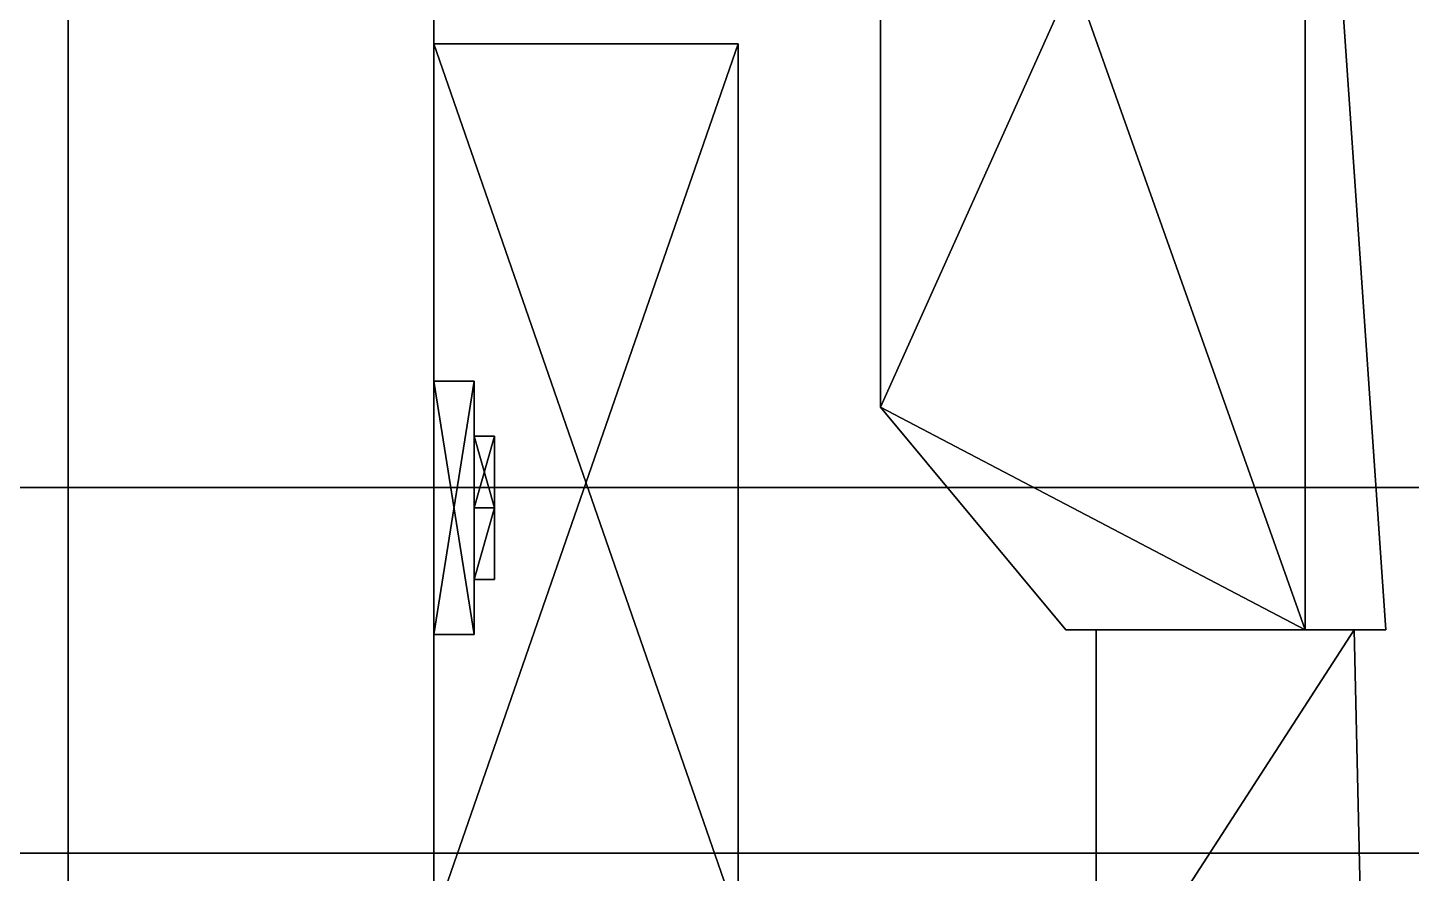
# Model space of a CAD drawing. Extents: x -469 to 3226, y 1395 to 4288.
# Drawn here: x 296.2 to 364.3, y 3577 to 3618.7 of the extents above; entities that cross this region are included whole.
import ezdxf

# ---------------------------------------------------------------- set-up
doc = ezdxf.new("R2010")
doc.units = 0
for name, color, linetype in [('LAYER0', 7, 'CONTINUOUS'), ('LAYER1', 7, 'CONTINUOUS'), ('LAYER43', 7, 'CONTINUOUS'), ('LAYER44', 7, 'CONTINUOUS'), ('LAYER47', 7, 'CONTINUOUS'), ('LAYER51', 9, 'CONTINUOUS'), ('LAYER55', 253, 'CONTINUOUS'), ('LAYER56', 253, 'CONTINUOUS'), ('LAYER58', 253, 'CONTINUOUS'), ('LAYER59', 253, 'CONTINUOUS'), ('LAYER61', 253, 'CONTINUOUS'), ('LAYER62', 253, 'CONTINUOUS'), ('LAYER64', 253, 'CONTINUOUS'), ('LAYER65', 253, 'CONTINUOUS'), ('LAYER67', 253, 'CONTINUOUS'), ('LAYER68', 253, 'CONTINUOUS')]:
    doc.layers.add(name, color=color, linetype=linetype)

msp = doc.modelspace()

# ---------------------------------------------------------------- linework, layer by layer
at = {"layer": 'LAYER0', "invisible_edges": 1}
for points in [[(3116.174, 4288.024, -5), (-468.8259, 1395.024, -5), (-468.8259, 4288.024, -5), (3116.174, 4288.024, -5)], [(-468.8259, 1395.024, -5), (3116.174, 4288.024, -5), (3116.174, 1395.024, -5), (-468.8259, 1395.024, -5)], [(3116.174, 1395.024), (-468.8259, 4288.024), (-468.8259, 1395.024), (3116.174, 1395.024)], [(-468.8259, 4288.024), (3116.174, 1395.024), (3116.174, 4288.024), (-468.8259, 4288.024)]]:
    msp.add_3dface(points, dxfattribs=at)
at = {"layer": 'LAYER43', "invisible_edges": 1}
for points in [[(-235.8259, 4138.023, 2379), (778.1741, 3558.023, 2379), (778.1741, 4138.023, 2379), (-235.8259, 4138.023, 2379)], [(778.1741, 3558.023, 2379), (-235.8259, 4138.023, 2379), (-235.8259, 3558.023, 2379), (778.1741, 3558.023, 2379)], [(-235.8259, 3558.023, 2361), (778.1741, 4138.023, 2361), (778.1741, 3558.023, 2361), (-235.8259, 3558.023, 2361)], [(778.1741, 4138.023, 2361), (-235.8259, 3558.023, 2361), (-235.8259, 4138.023, 2361), (778.1741, 4138.023, 2361)]]:
    msp.add_3dface(points, dxfattribs=at)
at = {"layer": 'LAYER44', "invisible_edges": 1}
for points in [[(778.1741, 4138.023, 80), (-235.8259, 3558.023, 80), (-235.8259, 4138.023, 80), (778.1741, 4138.023, 80)], [(-235.8259, 3558.023, 80), (778.1741, 4138.023, 80), (778.1741, 3558.023, 80), (-235.8259, 3558.023, 80)], [(778.1741, 3558.023, 98), (-235.8259, 4138.023, 98), (-235.8259, 3558.023, 98), (778.1741, 3558.023, 98)], [(-235.8259, 4138.023, 98), (778.1741, 3558.023, 98), (778.1741, 4138.023, 98), (-235.8259, 4138.023, 98)]]:
    msp.add_3dface(points, dxfattribs=at)
at = {"layer": 'LAYER47', "invisible_edges": 1}
for points in [[(298.1741, 3558.023, 2361), (298.1741, 3638.023, 98), (298.1741, 3558.023, 98), (298.1741, 3558.023, 2361)], [(298.1741, 3638.023, 98), (298.1741, 3558.023, 2361), (298.1741, 3638.023, 2361), (298.1741, 3638.023, 98)], [(316.1741, 3558.023, 98), (298.1741, 3638.023, 98), (316.1741, 3638.023, 98), (316.1741, 3558.023, 98)], [(298.1741, 3638.023, 98), (316.1741, 3558.023, 98), (298.1741, 3558.023, 98), (298.1741, 3638.023, 98)], [(298.1741, 3558.023, 2361), (316.1741, 3638.023, 2361), (298.1741, 3638.023, 2361), (298.1741, 3558.023, 2361)], [(316.1741, 3638.023, 2361), (298.1741, 3558.023, 2361), (316.1741, 3558.023, 2361), (316.1741, 3638.023, 2361)], [(316.1741, 3638.023, 2361), (316.1741, 3558.023, 98), (316.1741, 3638.023, 98), (316.1741, 3638.023, 2361)], [(316.1741, 3558.023, 98), (316.1741, 3638.023, 2361), (316.1741, 3558.023, 2361), (316.1741, 3558.023, 98)]]:
    msp.add_3dface(points, dxfattribs=at)
at = {"layer": 'LAYER51', "invisible_edges": 1}
for points in [[(-235.8259, 3596.023), (778.1741, 3596.023, 80), (778.1741, 3596.023), (-235.8259, 3596.023)], [(778.1741, 3596.023, 80), (-235.8259, 3596.023), (-235.8259, 3596.023, 80), (778.1741, 3596.023, 80)], [(-235.8259, 3578.023, 80), (778.1741, 3596.023, 80), (-235.8259, 3596.023, 80), (-235.8259, 3578.023, 80)], [(778.1741, 3596.023, 80), (-235.8259, 3578.023, 80), (778.1741, 3578.023, 80), (778.1741, 3596.023, 80)], [(778.1741, 3578.023), (-235.8259, 3596.023), (778.1741, 3596.023), (778.1741, 3578.023)], [(-235.8259, 3596.023), (778.1741, 3578.023), (-235.8259, 3578.023), (-235.8259, 3596.023)], [(-235.8259, 3578.023, 80), (778.1741, 3578.023), (778.1741, 3578.023, 80), (-235.8259, 3578.023, 80)], [(778.1741, 3578.023), (-235.8259, 3578.023, 80), (-235.8259, 3578.023), (778.1741, 3578.023)]]:
    msp.add_3dface(points, dxfattribs=at)
at = {"layer": 'LAYER55'}
for points in [[(359.0996, 3589.012, 191.8), (359.0996, 3646.517, 191.8), (338.1741, 3647.981, 191.8), (359.0996, 3589.012, 191.8)], [(338.1741, 3599.983, 191.8), (359.0996, 3589.012, 191.8), (338.1741, 3647.981, 191.8), (338.1741, 3599.983, 191.8)], [(338.1741, 3599.983, 191.8), (338.1741, 3647.981, 191.8), (338.1741, 3647.981, 174.2), (338.1741, 3599.983, 191.8)], [(338.1741, 3599.983, 174.2), (338.1741, 3599.983, 191.8), (338.1741, 3647.981, 174.2), (338.1741, 3599.983, 174.2)], [(338.1741, 3599.983, 174.2), (338.1741, 3647.981, 174.2), (359.0996, 3646.517, 174.2), (338.1741, 3599.983, 174.2)], [(359.0996, 3589.012, 174.2), (338.1741, 3599.983, 174.2), (359.0996, 3646.517, 174.2), (359.0996, 3589.012, 174.2)], [(359.0996, 3646.517, 175.6), (363.0741, 3589.012, 175.6), (359.0996, 3589.012, 175.6), (359.0996, 3646.517, 175.6)], [(359.0996, 3646.517, 190.4), (359.0996, 3589.012, 190.4), (363.0741, 3589.012, 190.4), (359.0996, 3646.517, 190.4)], [(359.0996, 3646.517, 175.6), (359.0996, 3646.517, 190.4), (363.0741, 3589.012, 190.4), (359.0996, 3646.517, 175.6)], [(363.0741, 3589.012, 175.6), (359.0996, 3646.517, 175.6), (363.0741, 3589.012, 190.4), (363.0741, 3589.012, 175.6)], [(359.0996, 3646.517, 175.6), (359.0996, 3589.012, 175.6), (359.0996, 3589.012, 174.2), (359.0996, 3646.517, 175.6)], [(359.0996, 3646.517, 174.2), (359.0996, 3646.517, 175.6), (359.0996, 3589.012, 174.2), (359.0996, 3646.517, 174.2)], [(359.0996, 3589.012, 191.8), (359.0996, 3646.517, 190.4), (359.0996, 3646.517, 191.8), (359.0996, 3589.012, 191.8)], [(359.0996, 3589.012, 190.4), (359.0996, 3646.517, 190.4), (359.0996, 3589.012, 191.8), (359.0996, 3589.012, 190.4)], [(338.1741, 3599.983, 191.8), (347.3164, 3589.012, 191.8), (359.0996, 3589.012, 191.8), (338.1741, 3599.983, 191.8)], [(347.3164, 3589.012, 174.2), (338.1741, 3599.983, 174.2), (359.0996, 3589.012, 174.2), (347.3164, 3589.012, 174.2)], [(338.1741, 3599.983, 191.8), (338.1741, 3599.983, 174.2), (347.3164, 3589.012, 174.2), (338.1741, 3599.983, 191.8)], [(347.3164, 3589.012, 191.8), (338.1741, 3599.983, 191.8), (347.3164, 3589.012, 174.2), (347.3164, 3589.012, 191.8)], [(347.3164, 3589.012, 191.8), (359.0996, 3589.012, 174.2), (359.0996, 3589.012, 191.8), (347.3164, 3589.012, 191.8)], [(347.3164, 3589.012, 174.2), (359.0996, 3589.012, 174.2), (347.3164, 3589.012, 191.8), (347.3164, 3589.012, 174.2)], [(348.7991, 3569.357, 189.7), (361.8991, 3571.778, 189.7), (361.5081, 3589.012, 189.7), (348.7991, 3569.357, 189.7)], [(348.7991, 3589.012, 189.7), (348.7991, 3569.357, 189.7), (361.5081, 3589.012, 189.7), (348.7991, 3589.012, 189.7)], [(348.7991, 3569.357, 176.3), (361.5081, 3589.012, 176.3), (361.8991, 3571.778, 176.3), (348.7991, 3569.357, 176.3)], [(348.7991, 3589.012, 176.3), (361.5081, 3589.012, 176.3), (348.7991, 3569.357, 176.3), (348.7991, 3589.012, 176.3)], [(348.7991, 3569.357, 189.7), (348.7991, 3589.012, 176.3), (348.7991, 3569.357, 176.3), (348.7991, 3569.357, 189.7)], [(348.7991, 3589.012, 189.7), (348.7991, 3589.012, 176.3), (348.7991, 3569.357, 189.7), (348.7991, 3589.012, 189.7)], [(359.0996, 3589.012, 190.4), (363.0741, 3589.012, 175.6), (363.0741, 3589.012, 190.4), (359.0996, 3589.012, 190.4)], [(359.0996, 3589.012, 175.6), (363.0741, 3589.012, 175.6), (359.0996, 3589.012, 190.4), (359.0996, 3589.012, 175.6)], [(361.5081, 3589.012, 189.7), (361.8991, 3571.778, 189.7), (361.8991, 3571.778, 176.3), (361.5081, 3589.012, 189.7)], [(361.5081, 3589.012, 176.3), (361.5081, 3589.012, 189.7), (361.8991, 3571.778, 176.3), (361.5081, 3589.012, 176.3)]]:
    msp.add_3dface(points, dxfattribs=at)
at = {"layer": 'LAYER56'}
for points in [[(316.1741, 3617.88, 177), (331.1741, 3574.659, 177), (316.1741, 3574.659, 177), (316.1741, 3617.88, 177)], [(331.1741, 3617.88, 177), (331.1741, 3574.659, 177), (316.1741, 3617.88, 177), (331.1741, 3617.88, 177)], [(316.1741, 3617.88, 189), (331.1741, 3617.88, 177), (316.1741, 3617.88, 177), (316.1741, 3617.88, 189)], [(331.1741, 3617.88, 189), (331.1741, 3617.88, 177), (316.1741, 3617.88, 189), (331.1741, 3617.88, 189)], [(316.1741, 3574.659, 189), (331.1741, 3617.88, 189), (316.1741, 3617.88, 189), (316.1741, 3574.659, 189)], [(331.1741, 3574.659, 189), (331.1741, 3617.88, 189), (316.1741, 3574.659, 189), (331.1741, 3574.659, 189)], [(331.1741, 3617.88, 177), (331.1741, 3574.659, 189), (331.1741, 3574.659, 177), (331.1741, 3617.88, 177)], [(331.1741, 3617.88, 189), (331.1741, 3574.659, 189), (331.1741, 3617.88, 177), (331.1741, 3617.88, 189)], [(316.1741, 3601.257, 206), (316.1741, 3588.789, 206), (318.1741, 3588.789, 206), (316.1741, 3601.257, 206)], [(318.1741, 3601.257, 206), (316.1741, 3601.257, 206), (318.1741, 3588.789, 206), (318.1741, 3601.257, 206)], [(316.1741, 3601.257, 160), (316.1741, 3601.257, 206), (318.1741, 3601.257, 206), (316.1741, 3601.257, 160)], [(318.1741, 3601.257, 160), (316.1741, 3601.257, 160), (318.1741, 3601.257, 206), (318.1741, 3601.257, 160)], [(316.1741, 3588.789, 160), (316.1741, 3601.257, 160), (318.1741, 3601.257, 160), (316.1741, 3588.789, 160)], [(318.1741, 3588.789, 160), (316.1741, 3588.789, 160), (318.1741, 3601.257, 160), (318.1741, 3588.789, 160)], [(318.1741, 3601.257, 206), (318.1741, 3588.789, 206), (318.1741, 3588.789, 160), (318.1741, 3601.257, 206)], [(318.1741, 3601.257, 160), (318.1741, 3601.257, 206), (318.1741, 3588.789, 160), (318.1741, 3601.257, 160)], [(318.1741, 3595.023, 194.76), (319.1741, 3598.547, 199), (319.1741, 3595.023, 194.76), (318.1741, 3595.023, 194.76)], [(318.1741, 3598.547, 199), (319.1741, 3598.547, 199), (318.1741, 3595.023, 194.76), (318.1741, 3598.547, 199)], [(318.1741, 3598.547, 199), (319.1741, 3595.023, 203.24), (319.1741, 3598.547, 199), (318.1741, 3598.547, 199)], [(318.1741, 3595.023, 203.24), (319.1741, 3595.023, 203.24), (318.1741, 3598.547, 199), (318.1741, 3595.023, 203.24)], [(318.1741, 3595.023, 194.76), (318.1741, 3598.547, 199), (318.1741, 3595.023, 203.24), (318.1741, 3595.023, 194.76)], [(318.1741, 3595.023, 162.76), (319.1741, 3598.547, 167), (319.1741, 3595.023, 162.76), (318.1741, 3595.023, 162.76)], [(318.1741, 3598.547, 167), (319.1741, 3598.547, 167), (318.1741, 3595.023, 162.76), (318.1741, 3598.547, 167)], [(318.1741, 3598.547, 167), (319.1741, 3595.023, 171.24), (319.1741, 3598.547, 167), (318.1741, 3598.547, 167)], [(318.1741, 3595.023, 171.24), (319.1741, 3595.023, 171.24), (318.1741, 3598.547, 167), (318.1741, 3595.023, 171.24)], [(318.1741, 3595.023, 162.76), (318.1741, 3598.547, 167), (318.1741, 3595.023, 171.24), (318.1741, 3595.023, 162.76)], [(319.1741, 3591.499, 199), (319.1741, 3598.547, 199), (319.1741, 3595.023, 203.24), (319.1741, 3591.499, 199)], [(319.1741, 3595.023, 194.76), (319.1741, 3598.547, 199), (319.1741, 3591.499, 199), (319.1741, 3595.023, 194.76)], [(319.1741, 3591.499, 167), (319.1741, 3598.547, 167), (319.1741, 3595.023, 171.24), (319.1741, 3591.499, 167)], [(319.1741, 3595.023, 162.76), (319.1741, 3598.547, 167), (319.1741, 3591.499, 167), (319.1741, 3595.023, 162.76)], [(318.1741, 3591.499, 199), (319.1741, 3595.023, 194.76), (319.1741, 3591.499, 199), (318.1741, 3591.499, 199)], [(318.1741, 3595.023, 194.76), (319.1741, 3595.023, 194.76), (318.1741, 3591.499, 199), (318.1741, 3595.023, 194.76)], [(318.1741, 3591.499, 199), (318.1741, 3595.023, 194.76), (318.1741, 3595.023, 203.24), (318.1741, 3591.499, 199)], [(318.1741, 3591.499, 199), (319.1741, 3595.023, 203.24), (318.1741, 3595.023, 203.24), (318.1741, 3591.499, 199)], [(319.1741, 3591.499, 199), (319.1741, 3595.023, 203.24), (318.1741, 3591.499, 199), (319.1741, 3591.499, 199)], [(318.1741, 3591.499, 167), (319.1741, 3595.023, 162.76), (319.1741, 3591.499, 167), (318.1741, 3591.499, 167)], [(318.1741, 3595.023, 162.76), (319.1741, 3595.023, 162.76), (318.1741, 3591.499, 167), (318.1741, 3595.023, 162.76)], [(318.1741, 3591.499, 167), (318.1741, 3595.023, 162.76), (318.1741, 3595.023, 171.24), (318.1741, 3591.499, 167)], [(318.1741, 3591.499, 167), (319.1741, 3595.023, 171.24), (318.1741, 3595.023, 171.24), (318.1741, 3591.499, 167)], [(319.1741, 3591.499, 167), (319.1741, 3595.023, 171.24), (318.1741, 3591.499, 167), (319.1741, 3591.499, 167)], [(318.1741, 3588.789, 206), (316.1741, 3588.789, 206), (316.1741, 3588.789, 160), (318.1741, 3588.789, 206)], [(318.1741, 3588.789, 160), (318.1741, 3588.789, 206), (316.1741, 3588.789, 160), (318.1741, 3588.789, 160)]]:
    msp.add_3dface(points, dxfattribs=at)
at = {"layer": 'LAYER58'}
for points in [[(359.0996, 3589.012, 715.3), (359.0996, 3646.517, 715.3), (338.1741, 3647.981, 715.3), (359.0996, 3589.012, 715.3)], [(338.1741, 3599.983, 715.3), (359.0996, 3589.012, 715.3), (338.1741, 3647.981, 715.3), (338.1741, 3599.983, 715.3)], [(338.1741, 3599.983, 715.3), (338.1741, 3647.981, 715.3), (338.1741, 3647.981, 697.7), (338.1741, 3599.983, 715.3)], [(338.1741, 3599.983, 697.7), (338.1741, 3599.983, 715.3), (338.1741, 3647.981, 697.7), (338.1741, 3599.983, 697.7)], [(338.1741, 3599.983, 697.7), (338.1741, 3647.981, 697.7), (359.0996, 3646.517, 697.7), (338.1741, 3599.983, 697.7)], [(359.0996, 3589.012, 697.7), (338.1741, 3599.983, 697.7), (359.0996, 3646.517, 697.7), (359.0996, 3589.012, 697.7)], [(359.0996, 3646.517, 699.1), (363.0741, 3589.012, 699.1), (359.0996, 3589.012, 699.1), (359.0996, 3646.517, 699.1)], [(359.0996, 3646.517, 713.9), (359.0996, 3589.012, 713.9), (363.0741, 3589.012, 713.9), (359.0996, 3646.517, 713.9)], [(359.0996, 3646.517, 699.1), (359.0996, 3646.517, 713.9), (363.0741, 3589.012, 713.9), (359.0996, 3646.517, 699.1)], [(363.0741, 3589.012, 699.1), (359.0996, 3646.517, 699.1), (363.0741, 3589.012, 713.9), (363.0741, 3589.012, 699.1)], [(359.0996, 3646.517, 699.1), (359.0996, 3589.012, 699.1), (359.0996, 3589.012, 697.7), (359.0996, 3646.517, 699.1)], [(359.0996, 3646.517, 697.7), (359.0996, 3646.517, 699.1), (359.0996, 3589.012, 697.7), (359.0996, 3646.517, 697.7)], [(359.0996, 3589.012, 715.3), (359.0996, 3646.517, 713.9), (359.0996, 3646.517, 715.3), (359.0996, 3589.012, 715.3)], [(359.0996, 3589.012, 713.9), (359.0996, 3646.517, 713.9), (359.0996, 3589.012, 715.3), (359.0996, 3589.012, 713.9)], [(338.1741, 3599.983, 715.3), (347.3164, 3589.012, 715.3), (359.0996, 3589.012, 715.3), (338.1741, 3599.983, 715.3)], [(347.3164, 3589.012, 697.7), (338.1741, 3599.983, 697.7), (359.0996, 3589.012, 697.7), (347.3164, 3589.012, 697.7)], [(338.1741, 3599.983, 715.3), (338.1741, 3599.983, 697.7), (347.3164, 3589.012, 697.7), (338.1741, 3599.983, 715.3)], [(347.3164, 3589.012, 715.3), (338.1741, 3599.983, 715.3), (347.3164, 3589.012, 697.7), (347.3164, 3589.012, 715.3)], [(347.3164, 3589.012, 715.3), (359.0996, 3589.012, 697.7), (359.0996, 3589.012, 715.3), (347.3164, 3589.012, 715.3)], [(347.3164, 3589.012, 697.7), (359.0996, 3589.012, 697.7), (347.3164, 3589.012, 715.3), (347.3164, 3589.012, 697.7)], [(348.7991, 3569.357, 713.2), (361.8991, 3571.778, 713.2), (361.5081, 3589.012, 713.2), (348.7991, 3569.357, 713.2)], [(348.7991, 3589.012, 713.2), (348.7991, 3569.357, 713.2), (361.5081, 3589.012, 713.2), (348.7991, 3589.012, 713.2)], [(348.7991, 3569.357, 699.8), (361.5081, 3589.012, 699.8), (361.8991, 3571.778, 699.8), (348.7991, 3569.357, 699.8)], [(348.7991, 3589.012, 699.8), (361.5081, 3589.012, 699.8), (348.7991, 3569.357, 699.8), (348.7991, 3589.012, 699.8)], [(348.7991, 3569.357, 713.2), (348.7991, 3589.012, 699.8), (348.7991, 3569.357, 699.8), (348.7991, 3569.357, 713.2)], [(348.7991, 3589.012, 713.2), (348.7991, 3589.012, 699.8), (348.7991, 3569.357, 713.2), (348.7991, 3589.012, 713.2)], [(359.0996, 3589.012, 713.9), (363.0741, 3589.012, 699.1), (363.0741, 3589.012, 713.9), (359.0996, 3589.012, 713.9)], [(359.0996, 3589.012, 699.1), (363.0741, 3589.012, 699.1), (359.0996, 3589.012, 713.9), (359.0996, 3589.012, 699.1)], [(361.5081, 3589.012, 713.2), (361.8991, 3571.778, 713.2), (361.8991, 3571.778, 699.8), (361.5081, 3589.012, 713.2)], [(361.5081, 3589.012, 699.8), (361.5081, 3589.012, 713.2), (361.8991, 3571.778, 699.8), (361.5081, 3589.012, 699.8)]]:
    msp.add_3dface(points, dxfattribs=at)
at = {"layer": 'LAYER59'}
for points in [[(316.1741, 3617.88, 700.5), (331.1741, 3574.659, 700.5), (316.1741, 3574.659, 700.5), (316.1741, 3617.88, 700.5)], [(331.1741, 3617.88, 700.5), (331.1741, 3574.659, 700.5), (316.1741, 3617.88, 700.5), (331.1741, 3617.88, 700.5)], [(316.1741, 3617.88, 712.5), (331.1741, 3617.88, 700.5), (316.1741, 3617.88, 700.5), (316.1741, 3617.88, 712.5)], [(331.1741, 3617.88, 712.5), (331.1741, 3617.88, 700.5), (316.1741, 3617.88, 712.5), (331.1741, 3617.88, 712.5)], [(316.1741, 3574.659, 712.5), (331.1741, 3617.88, 712.5), (316.1741, 3617.88, 712.5), (316.1741, 3574.659, 712.5)], [(331.1741, 3574.659, 712.5), (331.1741, 3617.88, 712.5), (316.1741, 3574.659, 712.5), (331.1741, 3574.659, 712.5)], [(331.1741, 3617.88, 700.5), (331.1741, 3574.659, 712.5), (331.1741, 3574.659, 700.5), (331.1741, 3617.88, 700.5)], [(331.1741, 3617.88, 712.5), (331.1741, 3574.659, 712.5), (331.1741, 3617.88, 700.5), (331.1741, 3617.88, 712.5)], [(316.1741, 3601.257, 729.5), (316.1741, 3588.789, 729.5), (318.1741, 3588.789, 729.5), (316.1741, 3601.257, 729.5)], [(318.1741, 3601.257, 729.5), (316.1741, 3601.257, 729.5), (318.1741, 3588.789, 729.5), (318.1741, 3601.257, 729.5)], [(316.1741, 3601.257, 683.5), (316.1741, 3601.257, 729.5), (318.1741, 3601.257, 729.5), (316.1741, 3601.257, 683.5)], [(318.1741, 3601.257, 683.5), (316.1741, 3601.257, 683.5), (318.1741, 3601.257, 729.5), (318.1741, 3601.257, 683.5)], [(316.1741, 3588.789, 683.5), (316.1741, 3601.257, 683.5), (318.1741, 3601.257, 683.5), (316.1741, 3588.789, 683.5)], [(318.1741, 3588.789, 683.5), (316.1741, 3588.789, 683.5), (318.1741, 3601.257, 683.5), (318.1741, 3588.789, 683.5)], [(318.1741, 3601.257, 729.5), (318.1741, 3588.789, 729.5), (318.1741, 3588.789, 683.5), (318.1741, 3601.257, 729.5)], [(318.1741, 3601.257, 683.5), (318.1741, 3601.257, 729.5), (318.1741, 3588.789, 683.5), (318.1741, 3601.257, 683.5)], [(318.1741, 3595.023, 718.26), (319.1741, 3598.547, 722.5), (319.1741, 3595.023, 718.26), (318.1741, 3595.023, 718.26)], [(318.1741, 3598.547, 722.5), (319.1741, 3598.547, 722.5), (318.1741, 3595.023, 718.26), (318.1741, 3598.547, 722.5)], [(318.1741, 3598.547, 722.5), (319.1741, 3595.023, 726.74), (319.1741, 3598.547, 722.5), (318.1741, 3598.547, 722.5)], [(318.1741, 3595.023, 726.74), (319.1741, 3595.023, 726.74), (318.1741, 3598.547, 722.5), (318.1741, 3595.023, 726.74)], [(318.1741, 3595.023, 718.26), (318.1741, 3598.547, 722.5), (318.1741, 3595.023, 726.74), (318.1741, 3595.023, 718.26)], [(318.1741, 3595.023, 686.26), (319.1741, 3598.547, 690.5), (319.1741, 3595.023, 686.26), (318.1741, 3595.023, 686.26)], [(318.1741, 3598.547, 690.5), (319.1741, 3598.547, 690.5), (318.1741, 3595.023, 686.26), (318.1741, 3598.547, 690.5)], [(318.1741, 3598.547, 690.5), (319.1741, 3595.023, 694.74), (319.1741, 3598.547, 690.5), (318.1741, 3598.547, 690.5)], [(318.1741, 3595.023, 694.74), (319.1741, 3595.023, 694.74), (318.1741, 3598.547, 690.5), (318.1741, 3595.023, 694.74)], [(318.1741, 3595.023, 686.26), (318.1741, 3598.547, 690.5), (318.1741, 3595.023, 694.74), (318.1741, 3595.023, 686.26)], [(319.1741, 3591.499, 722.5), (319.1741, 3598.547, 722.5), (319.1741, 3595.023, 726.74), (319.1741, 3591.499, 722.5)], [(319.1741, 3595.023, 718.26), (319.1741, 3598.547, 722.5), (319.1741, 3591.499, 722.5), (319.1741, 3595.023, 718.26)], [(319.1741, 3591.499, 690.5), (319.1741, 3598.547, 690.5), (319.1741, 3595.023, 694.74), (319.1741, 3591.499, 690.5)], [(319.1741, 3595.023, 686.26), (319.1741, 3598.547, 690.5), (319.1741, 3591.499, 690.5), (319.1741, 3595.023, 686.26)], [(318.1741, 3591.499, 722.5), (319.1741, 3595.023, 718.26), (319.1741, 3591.499, 722.5), (318.1741, 3591.499, 722.5)], [(318.1741, 3595.023, 718.26), (319.1741, 3595.023, 718.26), (318.1741, 3591.499, 722.5), (318.1741, 3595.023, 718.26)], [(318.1741, 3591.499, 722.5), (318.1741, 3595.023, 718.26), (318.1741, 3595.023, 726.74), (318.1741, 3591.499, 722.5)], [(318.1741, 3591.499, 722.5), (319.1741, 3595.023, 726.74), (318.1741, 3595.023, 726.74), (318.1741, 3591.499, 722.5)], [(319.1741, 3591.499, 722.5), (319.1741, 3595.023, 726.74), (318.1741, 3591.499, 722.5), (319.1741, 3591.499, 722.5)], [(318.1741, 3591.499, 690.5), (319.1741, 3595.023, 686.26), (319.1741, 3591.499, 690.5), (318.1741, 3591.499, 690.5)], [(318.1741, 3595.023, 686.26), (319.1741, 3595.023, 686.26), (318.1741, 3591.499, 690.5), (318.1741, 3595.023, 686.26)], [(318.1741, 3591.499, 690.5), (318.1741, 3595.023, 686.26), (318.1741, 3595.023, 694.74), (318.1741, 3591.499, 690.5)], [(318.1741, 3591.499, 690.5), (319.1741, 3595.023, 694.74), (318.1741, 3595.023, 694.74), (318.1741, 3591.499, 690.5)], [(319.1741, 3591.499, 690.5), (319.1741, 3595.023, 694.74), (318.1741, 3591.499, 690.5), (319.1741, 3591.499, 690.5)], [(318.1741, 3588.789, 729.5), (316.1741, 3588.789, 729.5), (316.1741, 3588.789, 683.5), (318.1741, 3588.789, 729.5)], [(318.1741, 3588.789, 683.5), (318.1741, 3588.789, 729.5), (316.1741, 3588.789, 683.5), (318.1741, 3588.789, 683.5)]]:
    msp.add_3dface(points, dxfattribs=at)
at = {"layer": 'LAYER61'}
for points in [[(359.0996, 3589.012, 1238.8), (359.0996, 3646.517, 1238.8), (338.1741, 3647.981, 1238.8), (359.0996, 3589.012, 1238.8)], [(338.1741, 3599.983, 1238.8), (359.0996, 3589.012, 1238.8), (338.1741, 3647.981, 1238.8), (338.1741, 3599.983, 1238.8)], [(338.1741, 3599.983, 1238.8), (338.1741, 3647.981, 1238.8), (338.1741, 3647.981, 1221.2), (338.1741, 3599.983, 1238.8)], [(338.1741, 3599.983, 1221.2), (338.1741, 3599.983, 1238.8), (338.1741, 3647.981, 1221.2), (338.1741, 3599.983, 1221.2)], [(338.1741, 3599.983, 1221.2), (338.1741, 3647.981, 1221.2), (359.0996, 3646.517, 1221.2), (338.1741, 3599.983, 1221.2)], [(359.0996, 3589.012, 1221.2), (338.1741, 3599.983, 1221.2), (359.0996, 3646.517, 1221.2), (359.0996, 3589.012, 1221.2)], [(359.0996, 3646.517, 1222.6), (363.0741, 3589.012, 1222.6), (359.0996, 3589.012, 1222.6), (359.0996, 3646.517, 1222.6)], [(359.0996, 3646.517, 1237.4), (359.0996, 3589.012, 1237.4), (363.0741, 3589.012, 1237.4), (359.0996, 3646.517, 1237.4)], [(359.0996, 3646.517, 1222.6), (359.0996, 3646.517, 1237.4), (363.0741, 3589.012, 1237.4), (359.0996, 3646.517, 1222.6)], [(363.0741, 3589.012, 1222.6), (359.0996, 3646.517, 1222.6), (363.0741, 3589.012, 1237.4), (363.0741, 3589.012, 1222.6)], [(359.0996, 3646.517, 1222.6), (359.0996, 3589.012, 1222.6), (359.0996, 3589.012, 1221.2), (359.0996, 3646.517, 1222.6)], [(359.0996, 3646.517, 1221.2), (359.0996, 3646.517, 1222.6), (359.0996, 3589.012, 1221.2), (359.0996, 3646.517, 1221.2)], [(359.0996, 3589.012, 1238.8), (359.0996, 3646.517, 1237.4), (359.0996, 3646.517, 1238.8), (359.0996, 3589.012, 1238.8)], [(359.0996, 3589.012, 1237.4), (359.0996, 3646.517, 1237.4), (359.0996, 3589.012, 1238.8), (359.0996, 3589.012, 1237.4)], [(338.1741, 3599.983, 1238.8), (347.3164, 3589.012, 1238.8), (359.0996, 3589.012, 1238.8), (338.1741, 3599.983, 1238.8)], [(347.3164, 3589.012, 1221.2), (338.1741, 3599.983, 1221.2), (359.0996, 3589.012, 1221.2), (347.3164, 3589.012, 1221.2)], [(338.1741, 3599.983, 1238.8), (338.1741, 3599.983, 1221.2), (347.3164, 3589.012, 1221.2), (338.1741, 3599.983, 1238.8)], [(347.3164, 3589.012, 1238.8), (338.1741, 3599.983, 1238.8), (347.3164, 3589.012, 1221.2), (347.3164, 3589.012, 1238.8)], [(347.3164, 3589.012, 1238.8), (359.0996, 3589.012, 1221.2), (359.0996, 3589.012, 1238.8), (347.3164, 3589.012, 1238.8)], [(347.3164, 3589.012, 1221.2), (359.0996, 3589.012, 1221.2), (347.3164, 3589.012, 1238.8), (347.3164, 3589.012, 1221.2)], [(348.7991, 3569.357, 1236.7), (361.8991, 3571.778, 1236.7), (361.5081, 3589.012, 1236.7), (348.7991, 3569.357, 1236.7)], [(348.7991, 3589.012, 1236.7), (348.7991, 3569.357, 1236.7), (361.5081, 3589.012, 1236.7), (348.7991, 3589.012, 1236.7)], [(348.7991, 3569.357, 1223.3), (361.5081, 3589.012, 1223.3), (361.8991, 3571.778, 1223.3), (348.7991, 3569.357, 1223.3)], [(348.7991, 3589.012, 1223.3), (361.5081, 3589.012, 1223.3), (348.7991, 3569.357, 1223.3), (348.7991, 3589.012, 1223.3)], [(348.7991, 3569.357, 1236.7), (348.7991, 3589.012, 1223.3), (348.7991, 3569.357, 1223.3), (348.7991, 3569.357, 1236.7)], [(348.7991, 3589.012, 1236.7), (348.7991, 3589.012, 1223.3), (348.7991, 3569.357, 1236.7), (348.7991, 3589.012, 1236.7)], [(359.0996, 3589.012, 1237.4), (363.0741, 3589.012, 1222.6), (363.0741, 3589.012, 1237.4), (359.0996, 3589.012, 1237.4)], [(359.0996, 3589.012, 1222.6), (363.0741, 3589.012, 1222.6), (359.0996, 3589.012, 1237.4), (359.0996, 3589.012, 1222.6)], [(361.5081, 3589.012, 1236.7), (361.8991, 3571.778, 1236.7), (361.8991, 3571.778, 1223.3), (361.5081, 3589.012, 1236.7)], [(361.5081, 3589.012, 1223.3), (361.5081, 3589.012, 1236.7), (361.8991, 3571.778, 1223.3), (361.5081, 3589.012, 1223.3)]]:
    msp.add_3dface(points, dxfattribs=at)
at = {"layer": 'LAYER62'}
for points in [[(316.1741, 3617.88, 1224), (331.1741, 3574.659, 1224), (316.1741, 3574.659, 1224), (316.1741, 3617.88, 1224)], [(331.1741, 3617.88, 1224), (331.1741, 3574.659, 1224), (316.1741, 3617.88, 1224), (331.1741, 3617.88, 1224)], [(316.1741, 3617.88, 1236), (331.1741, 3617.88, 1224), (316.1741, 3617.88, 1224), (316.1741, 3617.88, 1236)], [(331.1741, 3617.88, 1236), (331.1741, 3617.88, 1224), (316.1741, 3617.88, 1236), (331.1741, 3617.88, 1236)], [(316.1741, 3574.659, 1236), (331.1741, 3617.88, 1236), (316.1741, 3617.88, 1236), (316.1741, 3574.659, 1236)], [(331.1741, 3574.659, 1236), (331.1741, 3617.88, 1236), (316.1741, 3574.659, 1236), (331.1741, 3574.659, 1236)], [(331.1741, 3617.88, 1224), (331.1741, 3574.659, 1236), (331.1741, 3574.659, 1224), (331.1741, 3617.88, 1224)], [(331.1741, 3617.88, 1236), (331.1741, 3574.659, 1236), (331.1741, 3617.88, 1224), (331.1741, 3617.88, 1236)], [(316.1741, 3601.257, 1253), (316.1741, 3588.789, 1253), (318.1741, 3588.789, 1253), (316.1741, 3601.257, 1253)], [(318.1741, 3601.257, 1253), (316.1741, 3601.257, 1253), (318.1741, 3588.789, 1253), (318.1741, 3601.257, 1253)], [(316.1741, 3601.257, 1207), (316.1741, 3601.257, 1253), (318.1741, 3601.257, 1253), (316.1741, 3601.257, 1207)], [(318.1741, 3601.257, 1207), (316.1741, 3601.257, 1207), (318.1741, 3601.257, 1253), (318.1741, 3601.257, 1207)], [(316.1741, 3588.789, 1207), (316.1741, 3601.257, 1207), (318.1741, 3601.257, 1207), (316.1741, 3588.789, 1207)], [(318.1741, 3588.789, 1207), (316.1741, 3588.789, 1207), (318.1741, 3601.257, 1207), (318.1741, 3588.789, 1207)], [(318.1741, 3601.257, 1253), (318.1741, 3588.789, 1253), (318.1741, 3588.789, 1207), (318.1741, 3601.257, 1253)], [(318.1741, 3601.257, 1207), (318.1741, 3601.257, 1253), (318.1741, 3588.789, 1207), (318.1741, 3601.257, 1207)], [(318.1741, 3595.023, 1241.76), (319.1741, 3598.547, 1246), (319.1741, 3595.023, 1241.76), (318.1741, 3595.023, 1241.76)], [(318.1741, 3598.547, 1246), (319.1741, 3598.547, 1246), (318.1741, 3595.023, 1241.76), (318.1741, 3598.547, 1246)], [(318.1741, 3598.547, 1246), (319.1741, 3595.023, 1250.24), (319.1741, 3598.547, 1246), (318.1741, 3598.547, 1246)], [(318.1741, 3595.023, 1250.24), (319.1741, 3595.023, 1250.24), (318.1741, 3598.547, 1246), (318.1741, 3595.023, 1250.24)], [(318.1741, 3595.023, 1241.76), (318.1741, 3598.547, 1246), (318.1741, 3595.023, 1250.24), (318.1741, 3595.023, 1241.76)], [(318.1741, 3595.023, 1209.76), (319.1741, 3598.547, 1214), (319.1741, 3595.023, 1209.76), (318.1741, 3595.023, 1209.76)], [(318.1741, 3598.547, 1214), (319.1741, 3598.547, 1214), (318.1741, 3595.023, 1209.76), (318.1741, 3598.547, 1214)], [(318.1741, 3598.547, 1214), (319.1741, 3595.023, 1218.24), (319.1741, 3598.547, 1214), (318.1741, 3598.547, 1214)], [(318.1741, 3595.023, 1218.24), (319.1741, 3595.023, 1218.24), (318.1741, 3598.547, 1214), (318.1741, 3595.023, 1218.24)], [(318.1741, 3595.023, 1209.76), (318.1741, 3598.547, 1214), (318.1741, 3595.023, 1218.24), (318.1741, 3595.023, 1209.76)], [(319.1741, 3591.499, 1246), (319.1741, 3598.547, 1246), (319.1741, 3595.023, 1250.24), (319.1741, 3591.499, 1246)], [(319.1741, 3595.023, 1241.76), (319.1741, 3598.547, 1246), (319.1741, 3591.499, 1246), (319.1741, 3595.023, 1241.76)], [(319.1741, 3591.499, 1214), (319.1741, 3598.547, 1214), (319.1741, 3595.023, 1218.24), (319.1741, 3591.499, 1214)], [(319.1741, 3595.023, 1209.76), (319.1741, 3598.547, 1214), (319.1741, 3591.499, 1214), (319.1741, 3595.023, 1209.76)], [(318.1741, 3591.499, 1246), (319.1741, 3595.023, 1241.76), (319.1741, 3591.499, 1246), (318.1741, 3591.499, 1246)], [(318.1741, 3595.023, 1241.76), (319.1741, 3595.023, 1241.76), (318.1741, 3591.499, 1246), (318.1741, 3595.023, 1241.76)], [(318.1741, 3591.499, 1246), (318.1741, 3595.023, 1241.76), (318.1741, 3595.023, 1250.24), (318.1741, 3591.499, 1246)], [(318.1741, 3591.499, 1246), (319.1741, 3595.023, 1250.24), (318.1741, 3595.023, 1250.24), (318.1741, 3591.499, 1246)], [(319.1741, 3591.499, 1246), (319.1741, 3595.023, 1250.24), (318.1741, 3591.499, 1246), (319.1741, 3591.499, 1246)], [(318.1741, 3591.499, 1214), (319.1741, 3595.023, 1209.76), (319.1741, 3591.499, 1214), (318.1741, 3591.499, 1214)], [(318.1741, 3595.023, 1209.76), (319.1741, 3595.023, 1209.76), (318.1741, 3591.499, 1214), (318.1741, 3595.023, 1209.76)], [(318.1741, 3591.499, 1214), (318.1741, 3595.023, 1209.76), (318.1741, 3595.023, 1218.24), (318.1741, 3591.499, 1214)], [(318.1741, 3591.499, 1214), (319.1741, 3595.023, 1218.24), (318.1741, 3595.023, 1218.24), (318.1741, 3591.499, 1214)], [(319.1741, 3591.499, 1214), (319.1741, 3595.023, 1218.24), (318.1741, 3591.499, 1214), (319.1741, 3591.499, 1214)], [(318.1741, 3588.789, 1253), (316.1741, 3588.789, 1253), (316.1741, 3588.789, 1207), (318.1741, 3588.789, 1253)], [(318.1741, 3588.789, 1207), (318.1741, 3588.789, 1253), (316.1741, 3588.789, 1207), (318.1741, 3588.789, 1207)]]:
    msp.add_3dface(points, dxfattribs=at)
at = {"layer": 'LAYER64'}
for points in [[(359.0996, 3589.012, 1762.3), (359.0996, 3646.517, 1762.3), (338.1741, 3647.981, 1762.3), (359.0996, 3589.012, 1762.3)], [(338.1741, 3599.983, 1762.3), (359.0996, 3589.012, 1762.3), (338.1741, 3647.981, 1762.3), (338.1741, 3599.983, 1762.3)], [(338.1741, 3599.983, 1762.3), (338.1741, 3647.981, 1762.3), (338.1741, 3647.981, 1744.7), (338.1741, 3599.983, 1762.3)], [(338.1741, 3599.983, 1744.7), (338.1741, 3599.983, 1762.3), (338.1741, 3647.981, 1744.7), (338.1741, 3599.983, 1744.7)], [(338.1741, 3599.983, 1744.7), (338.1741, 3647.981, 1744.7), (359.0996, 3646.517, 1744.7), (338.1741, 3599.983, 1744.7)], [(359.0996, 3589.012, 1744.7), (338.1741, 3599.983, 1744.7), (359.0996, 3646.517, 1744.7), (359.0996, 3589.012, 1744.7)], [(359.0996, 3646.517, 1746.1), (363.0741, 3589.012, 1746.1), (359.0996, 3589.012, 1746.1), (359.0996, 3646.517, 1746.1)], [(359.0996, 3646.517, 1760.9), (359.0996, 3589.012, 1760.9), (363.0741, 3589.012, 1760.9), (359.0996, 3646.517, 1760.9)], [(359.0996, 3646.517, 1746.1), (359.0996, 3646.517, 1760.9), (363.0741, 3589.012, 1760.9), (359.0996, 3646.517, 1746.1)], [(363.0741, 3589.012, 1746.1), (359.0996, 3646.517, 1746.1), (363.0741, 3589.012, 1760.9), (363.0741, 3589.012, 1746.1)], [(359.0996, 3646.517, 1746.1), (359.0996, 3589.012, 1746.1), (359.0996, 3589.012, 1744.7), (359.0996, 3646.517, 1746.1)], [(359.0996, 3646.517, 1744.7), (359.0996, 3646.517, 1746.1), (359.0996, 3589.012, 1744.7), (359.0996, 3646.517, 1744.7)], [(359.0996, 3589.012, 1762.3), (359.0996, 3646.517, 1760.9), (359.0996, 3646.517, 1762.3), (359.0996, 3589.012, 1762.3)], [(359.0996, 3589.012, 1760.9), (359.0996, 3646.517, 1760.9), (359.0996, 3589.012, 1762.3), (359.0996, 3589.012, 1760.9)], [(338.1741, 3599.983, 1762.3), (347.3164, 3589.012, 1762.3), (359.0996, 3589.012, 1762.3), (338.1741, 3599.983, 1762.3)], [(347.3164, 3589.012, 1744.7), (338.1741, 3599.983, 1744.7), (359.0996, 3589.012, 1744.7), (347.3164, 3589.012, 1744.7)], [(338.1741, 3599.983, 1762.3), (338.1741, 3599.983, 1744.7), (347.3164, 3589.012, 1744.7), (338.1741, 3599.983, 1762.3)], [(347.3164, 3589.012, 1762.3), (338.1741, 3599.983, 1762.3), (347.3164, 3589.012, 1744.7), (347.3164, 3589.012, 1762.3)], [(347.3164, 3589.012, 1762.3), (359.0996, 3589.012, 1744.7), (359.0996, 3589.012, 1762.3), (347.3164, 3589.012, 1762.3)], [(347.3164, 3589.012, 1744.7), (359.0996, 3589.012, 1744.7), (347.3164, 3589.012, 1762.3), (347.3164, 3589.012, 1744.7)], [(348.7991, 3569.357, 1760.2), (361.8991, 3571.778, 1760.2), (361.5081, 3589.012, 1760.2), (348.7991, 3569.357, 1760.2)], [(348.7991, 3589.012, 1760.2), (348.7991, 3569.357, 1760.2), (361.5081, 3589.012, 1760.2), (348.7991, 3589.012, 1760.2)], [(348.7991, 3569.357, 1746.8), (361.5081, 3589.012, 1746.8), (361.8991, 3571.778, 1746.8), (348.7991, 3569.357, 1746.8)], [(348.7991, 3589.012, 1746.8), (361.5081, 3589.012, 1746.8), (348.7991, 3569.357, 1746.8), (348.7991, 3589.012, 1746.8)], [(348.7991, 3569.357, 1760.2), (348.7991, 3589.012, 1746.8), (348.7991, 3569.357, 1746.8), (348.7991, 3569.357, 1760.2)], [(348.7991, 3589.012, 1760.2), (348.7991, 3589.012, 1746.8), (348.7991, 3569.357, 1760.2), (348.7991, 3589.012, 1760.2)], [(359.0996, 3589.012, 1760.9), (363.0741, 3589.012, 1746.1), (363.0741, 3589.012, 1760.9), (359.0996, 3589.012, 1760.9)], [(359.0996, 3589.012, 1746.1), (363.0741, 3589.012, 1746.1), (359.0996, 3589.012, 1760.9), (359.0996, 3589.012, 1746.1)], [(361.5081, 3589.012, 1760.2), (361.8991, 3571.778, 1760.2), (361.8991, 3571.778, 1746.8), (361.5081, 3589.012, 1760.2)], [(361.5081, 3589.012, 1746.8), (361.5081, 3589.012, 1760.2), (361.8991, 3571.778, 1746.8), (361.5081, 3589.012, 1746.8)]]:
    msp.add_3dface(points, dxfattribs=at)
at = {"layer": 'LAYER65'}
for points in [[(316.1741, 3617.88, 1747.5), (331.1741, 3574.659, 1747.5), (316.1741, 3574.659, 1747.5), (316.1741, 3617.88, 1747.5)], [(331.1741, 3617.88, 1747.5), (331.1741, 3574.659, 1747.5), (316.1741, 3617.88, 1747.5), (331.1741, 3617.88, 1747.5)], [(316.1741, 3617.88, 1759.5), (331.1741, 3617.88, 1747.5), (316.1741, 3617.88, 1747.5), (316.1741, 3617.88, 1759.5)], [(331.1741, 3617.88, 1759.5), (331.1741, 3617.88, 1747.5), (316.1741, 3617.88, 1759.5), (331.1741, 3617.88, 1759.5)], [(316.1741, 3574.659, 1759.5), (331.1741, 3617.88, 1759.5), (316.1741, 3617.88, 1759.5), (316.1741, 3574.659, 1759.5)], [(331.1741, 3574.659, 1759.5), (331.1741, 3617.88, 1759.5), (316.1741, 3574.659, 1759.5), (331.1741, 3574.659, 1759.5)], [(331.1741, 3617.88, 1747.5), (331.1741, 3574.659, 1759.5), (331.1741, 3574.659, 1747.5), (331.1741, 3617.88, 1747.5)], [(331.1741, 3617.88, 1759.5), (331.1741, 3574.659, 1759.5), (331.1741, 3617.88, 1747.5), (331.1741, 3617.88, 1759.5)], [(316.1741, 3601.257, 1776.5), (316.1741, 3588.789, 1776.5), (318.1741, 3588.789, 1776.5), (316.1741, 3601.257, 1776.5)], [(318.1741, 3601.257, 1776.5), (316.1741, 3601.257, 1776.5), (318.1741, 3588.789, 1776.5), (318.1741, 3601.257, 1776.5)], [(316.1741, 3601.257, 1730.5), (316.1741, 3601.257, 1776.5), (318.1741, 3601.257, 1776.5), (316.1741, 3601.257, 1730.5)], [(318.1741, 3601.257, 1730.5), (316.1741, 3601.257, 1730.5), (318.1741, 3601.257, 1776.5), (318.1741, 3601.257, 1730.5)], [(316.1741, 3588.789, 1730.5), (316.1741, 3601.257, 1730.5), (318.1741, 3601.257, 1730.5), (316.1741, 3588.789, 1730.5)], [(318.1741, 3588.789, 1730.5), (316.1741, 3588.789, 1730.5), (318.1741, 3601.257, 1730.5), (318.1741, 3588.789, 1730.5)], [(318.1741, 3601.257, 1776.5), (318.1741, 3588.789, 1776.5), (318.1741, 3588.789, 1730.5), (318.1741, 3601.257, 1776.5)], [(318.1741, 3601.257, 1730.5), (318.1741, 3601.257, 1776.5), (318.1741, 3588.789, 1730.5), (318.1741, 3601.257, 1730.5)], [(318.1741, 3595.023, 1765.26), (319.1741, 3598.547, 1769.5), (319.1741, 3595.023, 1765.26), (318.1741, 3595.023, 1765.26)], [(318.1741, 3598.547, 1769.5), (319.1741, 3598.547, 1769.5), (318.1741, 3595.023, 1765.26), (318.1741, 3598.547, 1769.5)], [(318.1741, 3598.547, 1769.5), (319.1741, 3595.023, 1773.74), (319.1741, 3598.547, 1769.5), (318.1741, 3598.547, 1769.5)], [(318.1741, 3595.023, 1773.74), (319.1741, 3595.023, 1773.74), (318.1741, 3598.547, 1769.5), (318.1741, 3595.023, 1773.74)], [(318.1741, 3595.023, 1765.26), (318.1741, 3598.547, 1769.5), (318.1741, 3595.023, 1773.74), (318.1741, 3595.023, 1765.26)], [(318.1741, 3595.023, 1733.26), (319.1741, 3598.547, 1737.5), (319.1741, 3595.023, 1733.26), (318.1741, 3595.023, 1733.26)], [(318.1741, 3598.547, 1737.5), (319.1741, 3598.547, 1737.5), (318.1741, 3595.023, 1733.26), (318.1741, 3598.547, 1737.5)], [(318.1741, 3598.547, 1737.5), (319.1741, 3595.023, 1741.74), (319.1741, 3598.547, 1737.5), (318.1741, 3598.547, 1737.5)], [(318.1741, 3595.023, 1741.74), (319.1741, 3595.023, 1741.74), (318.1741, 3598.547, 1737.5), (318.1741, 3595.023, 1741.74)], [(318.1741, 3595.023, 1733.26), (318.1741, 3598.547, 1737.5), (318.1741, 3595.023, 1741.74), (318.1741, 3595.023, 1733.26)], [(319.1741, 3591.499, 1769.5), (319.1741, 3598.547, 1769.5), (319.1741, 3595.023, 1773.74), (319.1741, 3591.499, 1769.5)], [(319.1741, 3595.023, 1765.26), (319.1741, 3598.547, 1769.5), (319.1741, 3591.499, 1769.5), (319.1741, 3595.023, 1765.26)], [(319.1741, 3591.499, 1737.5), (319.1741, 3598.547, 1737.5), (319.1741, 3595.023, 1741.74), (319.1741, 3591.499, 1737.5)], [(319.1741, 3595.023, 1733.26), (319.1741, 3598.547, 1737.5), (319.1741, 3591.499, 1737.5), (319.1741, 3595.023, 1733.26)], [(318.1741, 3591.499, 1769.5), (319.1741, 3595.023, 1765.26), (319.1741, 3591.499, 1769.5), (318.1741, 3591.499, 1769.5)], [(318.1741, 3595.023, 1765.26), (319.1741, 3595.023, 1765.26), (318.1741, 3591.499, 1769.5), (318.1741, 3595.023, 1765.26)], [(318.1741, 3591.499, 1769.5), (318.1741, 3595.023, 1765.26), (318.1741, 3595.023, 1773.74), (318.1741, 3591.499, 1769.5)], [(318.1741, 3591.499, 1769.5), (319.1741, 3595.023, 1773.74), (318.1741, 3595.023, 1773.74), (318.1741, 3591.499, 1769.5)], [(319.1741, 3591.499, 1769.5), (319.1741, 3595.023, 1773.74), (318.1741, 3591.499, 1769.5), (319.1741, 3591.499, 1769.5)], [(318.1741, 3591.499, 1737.5), (319.1741, 3595.023, 1733.26), (319.1741, 3591.499, 1737.5), (318.1741, 3591.499, 1737.5)], [(318.1741, 3595.023, 1733.26), (319.1741, 3595.023, 1733.26), (318.1741, 3591.499, 1737.5), (318.1741, 3595.023, 1733.26)], [(318.1741, 3591.499, 1737.5), (318.1741, 3595.023, 1733.26), (318.1741, 3595.023, 1741.74), (318.1741, 3591.499, 1737.5)], [(318.1741, 3591.499, 1737.5), (319.1741, 3595.023, 1741.74), (318.1741, 3595.023, 1741.74), (318.1741, 3591.499, 1737.5)], [(319.1741, 3591.499, 1737.5), (319.1741, 3595.023, 1741.74), (318.1741, 3591.499, 1737.5), (319.1741, 3591.499, 1737.5)], [(318.1741, 3588.789, 1776.5), (316.1741, 3588.789, 1776.5), (316.1741, 3588.789, 1730.5), (318.1741, 3588.789, 1776.5)], [(318.1741, 3588.789, 1730.5), (318.1741, 3588.789, 1776.5), (316.1741, 3588.789, 1730.5), (318.1741, 3588.789, 1730.5)]]:
    msp.add_3dface(points, dxfattribs=at)
at = {"layer": 'LAYER67'}
for points in [[(359.0996, 3589.012, 2285.8), (359.0996, 3646.517, 2285.8), (338.1741, 3647.981, 2285.8), (359.0996, 3589.012, 2285.8)], [(338.1741, 3599.983, 2285.8), (359.0996, 3589.012, 2285.8), (338.1741, 3647.981, 2285.8), (338.1741, 3599.983, 2285.8)], [(338.1741, 3599.983, 2285.8), (338.1741, 3647.981, 2285.8), (338.1741, 3647.981, 2268.2), (338.1741, 3599.983, 2285.8)], [(338.1741, 3599.983, 2268.2), (338.1741, 3599.983, 2285.8), (338.1741, 3647.981, 2268.2), (338.1741, 3599.983, 2268.2)], [(338.1741, 3599.983, 2268.2), (338.1741, 3647.981, 2268.2), (359.0996, 3646.517, 2268.2), (338.1741, 3599.983, 2268.2)], [(359.0996, 3589.012, 2268.2), (338.1741, 3599.983, 2268.2), (359.0996, 3646.517, 2268.2), (359.0996, 3589.012, 2268.2)], [(359.0996, 3646.517, 2269.6), (363.0741, 3589.012, 2269.6), (359.0996, 3589.012, 2269.6), (359.0996, 3646.517, 2269.6)], [(359.0996, 3646.517, 2284.4), (359.0996, 3589.012, 2284.4), (363.0741, 3589.012, 2284.4), (359.0996, 3646.517, 2284.4)], [(359.0996, 3646.517, 2269.6), (359.0996, 3646.517, 2284.4), (363.0741, 3589.012, 2284.4), (359.0996, 3646.517, 2269.6)], [(363.0741, 3589.012, 2269.6), (359.0996, 3646.517, 2269.6), (363.0741, 3589.012, 2284.4), (363.0741, 3589.012, 2269.6)], [(359.0996, 3646.517, 2269.6), (359.0996, 3589.012, 2269.6), (359.0996, 3589.012, 2268.2), (359.0996, 3646.517, 2269.6)], [(359.0996, 3646.517, 2268.2), (359.0996, 3646.517, 2269.6), (359.0996, 3589.012, 2268.2), (359.0996, 3646.517, 2268.2)], [(359.0996, 3589.012, 2285.8), (359.0996, 3646.517, 2284.4), (359.0996, 3646.517, 2285.8), (359.0996, 3589.012, 2285.8)], [(359.0996, 3589.012, 2284.4), (359.0996, 3646.517, 2284.4), (359.0996, 3589.012, 2285.8), (359.0996, 3589.012, 2284.4)], [(338.1741, 3599.983, 2285.8), (347.3164, 3589.012, 2285.8), (359.0996, 3589.012, 2285.8), (338.1741, 3599.983, 2285.8)], [(347.3164, 3589.012, 2268.2), (338.1741, 3599.983, 2268.2), (359.0996, 3589.012, 2268.2), (347.3164, 3589.012, 2268.2)], [(338.1741, 3599.983, 2285.8), (338.1741, 3599.983, 2268.2), (347.3164, 3589.012, 2268.2), (338.1741, 3599.983, 2285.8)], [(347.3164, 3589.012, 2285.8), (338.1741, 3599.983, 2285.8), (347.3164, 3589.012, 2268.2), (347.3164, 3589.012, 2285.8)], [(347.3164, 3589.012, 2285.8), (359.0996, 3589.012, 2268.2), (359.0996, 3589.012, 2285.8), (347.3164, 3589.012, 2285.8)], [(347.3164, 3589.012, 2268.2), (359.0996, 3589.012, 2268.2), (347.3164, 3589.012, 2285.8), (347.3164, 3589.012, 2268.2)], [(348.7991, 3569.357, 2283.7), (361.8991, 3571.778, 2283.7), (361.5081, 3589.012, 2283.7), (348.7991, 3569.357, 2283.7)], [(348.7991, 3589.012, 2283.7), (348.7991, 3569.357, 2283.7), (361.5081, 3589.012, 2283.7), (348.7991, 3589.012, 2283.7)], [(348.7991, 3569.357, 2270.3), (361.5081, 3589.012, 2270.3), (361.8991, 3571.778, 2270.3), (348.7991, 3569.357, 2270.3)], [(348.7991, 3589.012, 2270.3), (361.5081, 3589.012, 2270.3), (348.7991, 3569.357, 2270.3), (348.7991, 3589.012, 2270.3)], [(348.7991, 3569.357, 2283.7), (348.7991, 3589.012, 2270.3), (348.7991, 3569.357, 2270.3), (348.7991, 3569.357, 2283.7)], [(348.7991, 3589.012, 2283.7), (348.7991, 3589.012, 2270.3), (348.7991, 3569.357, 2283.7), (348.7991, 3589.012, 2283.7)], [(359.0996, 3589.012, 2284.4), (363.0741, 3589.012, 2269.6), (363.0741, 3589.012, 2284.4), (359.0996, 3589.012, 2284.4)], [(359.0996, 3589.012, 2269.6), (363.0741, 3589.012, 2269.6), (359.0996, 3589.012, 2284.4), (359.0996, 3589.012, 2269.6)], [(361.5081, 3589.012, 2283.7), (361.8991, 3571.778, 2283.7), (361.8991, 3571.778, 2270.3), (361.5081, 3589.012, 2283.7)], [(361.5081, 3589.012, 2270.3), (361.5081, 3589.012, 2283.7), (361.8991, 3571.778, 2270.3), (361.5081, 3589.012, 2270.3)]]:
    msp.add_3dface(points, dxfattribs=at)
at = {"layer": 'LAYER68'}
for points in [[(316.1741, 3617.88, 2271), (331.1741, 3574.659, 2271), (316.1741, 3574.659, 2271), (316.1741, 3617.88, 2271)], [(331.1741, 3617.88, 2271), (331.1741, 3574.659, 2271), (316.1741, 3617.88, 2271), (331.1741, 3617.88, 2271)], [(316.1741, 3617.88, 2283), (331.1741, 3617.88, 2271), (316.1741, 3617.88, 2271), (316.1741, 3617.88, 2283)], [(331.1741, 3617.88, 2283), (331.1741, 3617.88, 2271), (316.1741, 3617.88, 2283), (331.1741, 3617.88, 2283)], [(316.1741, 3574.659, 2283), (331.1741, 3617.88, 2283), (316.1741, 3617.88, 2283), (316.1741, 3574.659, 2283)], [(331.1741, 3574.659, 2283), (331.1741, 3617.88, 2283), (316.1741, 3574.659, 2283), (331.1741, 3574.659, 2283)], [(331.1741, 3617.88, 2271), (331.1741, 3574.659, 2283), (331.1741, 3574.659, 2271), (331.1741, 3617.88, 2271)], [(331.1741, 3617.88, 2283), (331.1741, 3574.659, 2283), (331.1741, 3617.88, 2271), (331.1741, 3617.88, 2283)], [(316.1741, 3601.257, 2300), (316.1741, 3588.789, 2300), (318.1741, 3588.789, 2300), (316.1741, 3601.257, 2300)], [(318.1741, 3601.257, 2300), (316.1741, 3601.257, 2300), (318.1741, 3588.789, 2300), (318.1741, 3601.257, 2300)], [(316.1741, 3601.257, 2254), (316.1741, 3601.257, 2300), (318.1741, 3601.257, 2300), (316.1741, 3601.257, 2254)], [(318.1741, 3601.257, 2254), (316.1741, 3601.257, 2254), (318.1741, 3601.257, 2300), (318.1741, 3601.257, 2254)], [(316.1741, 3588.789, 2254), (316.1741, 3601.257, 2254), (318.1741, 3601.257, 2254), (316.1741, 3588.789, 2254)], [(318.1741, 3588.789, 2254), (316.1741, 3588.789, 2254), (318.1741, 3601.257, 2254), (318.1741, 3588.789, 2254)], [(318.1741, 3601.257, 2300), (318.1741, 3588.789, 2300), (318.1741, 3588.789, 2254), (318.1741, 3601.257, 2300)], [(318.1741, 3601.257, 2254), (318.1741, 3601.257, 2300), (318.1741, 3588.789, 2254), (318.1741, 3601.257, 2254)], [(318.1741, 3595.023, 2288.76), (319.1741, 3598.547, 2293), (319.1741, 3595.023, 2288.76), (318.1741, 3595.023, 2288.76)], [(318.1741, 3598.547, 2293), (319.1741, 3598.547, 2293), (318.1741, 3595.023, 2288.76), (318.1741, 3598.547, 2293)], [(318.1741, 3598.547, 2293), (319.1741, 3595.023, 2297.24), (319.1741, 3598.547, 2293), (318.1741, 3598.547, 2293)], [(318.1741, 3595.023, 2297.24), (319.1741, 3595.023, 2297.24), (318.1741, 3598.547, 2293), (318.1741, 3595.023, 2297.24)], [(318.1741, 3595.023, 2288.76), (318.1741, 3598.547, 2293), (318.1741, 3595.023, 2297.24), (318.1741, 3595.023, 2288.76)], [(318.1741, 3595.023, 2256.76), (319.1741, 3598.547, 2261), (319.1741, 3595.023, 2256.76), (318.1741, 3595.023, 2256.76)], [(318.1741, 3598.547, 2261), (319.1741, 3598.547, 2261), (318.1741, 3595.023, 2256.76), (318.1741, 3598.547, 2261)], [(318.1741, 3598.547, 2261), (319.1741, 3595.023, 2265.24), (319.1741, 3598.547, 2261), (318.1741, 3598.547, 2261)], [(318.1741, 3595.023, 2265.24), (319.1741, 3595.023, 2265.24), (318.1741, 3598.547, 2261), (318.1741, 3595.023, 2265.24)], [(318.1741, 3595.023, 2256.76), (318.1741, 3598.547, 2261), (318.1741, 3595.023, 2265.24), (318.1741, 3595.023, 2256.76)], [(319.1741, 3591.499, 2293), (319.1741, 3598.547, 2293), (319.1741, 3595.023, 2297.24), (319.1741, 3591.499, 2293)], [(319.1741, 3595.023, 2288.76), (319.1741, 3598.547, 2293), (319.1741, 3591.499, 2293), (319.1741, 3595.023, 2288.76)], [(319.1741, 3591.499, 2261), (319.1741, 3598.547, 2261), (319.1741, 3595.023, 2265.24), (319.1741, 3591.499, 2261)], [(319.1741, 3595.023, 2256.76), (319.1741, 3598.547, 2261), (319.1741, 3591.499, 2261), (319.1741, 3595.023, 2256.76)], [(318.1741, 3591.499, 2293), (319.1741, 3595.023, 2288.76), (319.1741, 3591.499, 2293), (318.1741, 3591.499, 2293)], [(318.1741, 3595.023, 2288.76), (319.1741, 3595.023, 2288.76), (318.1741, 3591.499, 2293), (318.1741, 3595.023, 2288.76)], [(318.1741, 3591.499, 2293), (318.1741, 3595.023, 2288.76), (318.1741, 3595.023, 2297.24), (318.1741, 3591.499, 2293)], [(318.1741, 3591.499, 2293), (319.1741, 3595.023, 2297.24), (318.1741, 3595.023, 2297.24), (318.1741, 3591.499, 2293)], [(319.1741, 3591.499, 2293), (319.1741, 3595.023, 2297.24), (318.1741, 3591.499, 2293), (319.1741, 3591.499, 2293)], [(318.1741, 3591.499, 2261), (319.1741, 3595.023, 2256.76), (319.1741, 3591.499, 2261), (318.1741, 3591.499, 2261)], [(318.1741, 3595.023, 2256.76), (319.1741, 3595.023, 2256.76), (318.1741, 3591.499, 2261), (318.1741, 3595.023, 2256.76)], [(318.1741, 3591.499, 2261), (318.1741, 3595.023, 2256.76), (318.1741, 3595.023, 2265.24), (318.1741, 3591.499, 2261)], [(318.1741, 3591.499, 2261), (319.1741, 3595.023, 2265.24), (318.1741, 3595.023, 2265.24), (318.1741, 3591.499, 2261)], [(319.1741, 3591.499, 2261), (319.1741, 3595.023, 2265.24), (318.1741, 3591.499, 2261), (319.1741, 3591.499, 2261)], [(318.1741, 3588.789, 2300), (316.1741, 3588.789, 2300), (316.1741, 3588.789, 2254), (318.1741, 3588.789, 2300)], [(318.1741, 3588.789, 2254), (318.1741, 3588.789, 2300), (316.1741, 3588.789, 2254), (318.1741, 3588.789, 2254)]]:
    msp.add_3dface(points, dxfattribs=at)

# ---------------------------------------------------------------- meshes
at = {"layer": 'LAYER1'}
mesh = msp.add_polymesh((5, 2), dxfattribs=at)
for k, corner in enumerate([(2966.174, 1545.024, 2430), (2966.174, 4138.024, 2430), (-318.8259, 1545.024, 2430), (2966.174, 1545.024, 2430), (-318.8259, 4138.024, 2430), (-318.8259, 1545.024, 2430), (2966.174, 4138.024, 2430), (-318.8259, 4138.024, 2430), (3116.174, 4288.024, 2430), (-468.8259, 4288.024, 2430)]):
    mesh.set_mesh_vertex(divmod(k, 2), corner)

doc.saveas('drawing.dxf')
